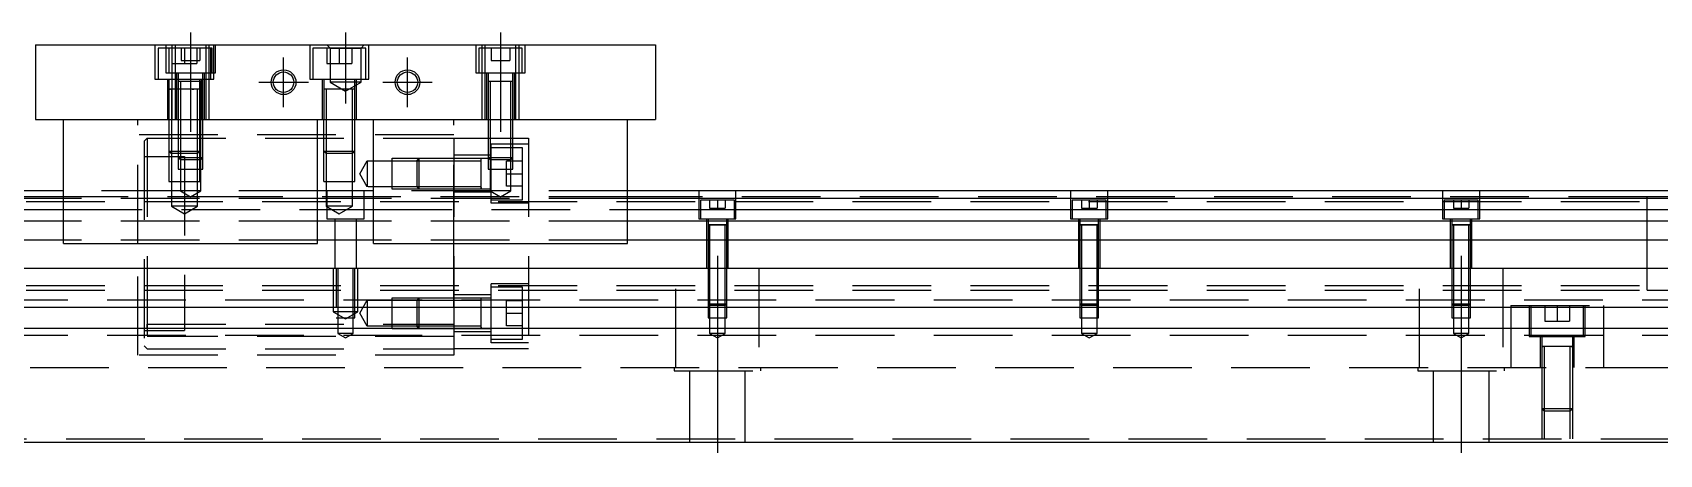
# Model space of a CAD drawing. Extents: x -10 to 725, y -266 to 77.
# Drawn here: x 209.5 to 472, y -218.4 to -150.4 of the extents above; entities that cross this region are included whole.
import ezdxf

# ---------------------------------------------------------------- set-up
doc = ezdxf.new("R2010")
doc.units = 0
doc.linetypes.add('CENTER', pattern=[50.8, 31.75, -6.35, 6.35, -6.35])
doc.linetypes.add('DASHED', pattern=[19.05, 12.7, -6.35])
doc.layers.get('0').update_dxf_attribs({"linetype": 'CONTINUOUS'})
doc.layers.add('CENTER', color=1, linetype='CENTER')

msp = doc.modelspace()

# ---------------------------------------------------------------- linework, layer by layer
at = {"color": 7, "linetype": 'CONTINUOUS'}
for p, q in [((210, -152.45), (310, -152.45)), ((210, -152.45), (210, -164.45)), ((310, -152.45), (310, -164.45)), ((210, -164.45), (310, -164.45)), ((214.5, -184.45), (214.5, -164.45)), ((255.5, -184.45), (255.5, -164.45)), ((264.5, -184.45), (264.5, -164.45)), ((305.5, -184.45), (305.5, -164.45)), ((214.5, -175.95), (0, -175.95)), ((214.5, -177.202272), (0, -177.202272)), ((264.5, -175.95), (255.5, -175.95)), ((264.5, -177.202272), (255.5, -177.202272)), ((520, -175.95), (305.5, -175.95)), ((520, -177.202272), (305.5, -177.202272)), ((470, -184.249932), (470, -176.949994)), ((0, -178.97668), (214.5, -178.97668)), ((214.5, -180.873076), (0, -180.873076)), ((255.5, -178.97668), (264.5, -178.97668)), ((264.5, -180.873076), (255.5, -180.873076)), ((305.5, -178.97668), (520, -178.97668)), ((520, -180.873076), (305.5, -180.873076)), ((214.5, -183.927372), (0, -183.927372)), ((214.5, -184.45), (255.5, -184.45)), ((264.5, -183.927372), (255.5, -183.927372)), ((264.5, -184.45), (305.5, -184.45)), ((520, -183.927372), (305.5, -183.927372)), ((470, -188.45), (470, -184.249932)), ((0, -188.45), (520, -188.45)), ((470, -191.950006), (470, -188.45)), ((520, -194.75), (0, -194.75)), ((520, -198.15), (0, -198.15)), ((0, -216.45), (520, -216.45))]:
    msp.add_line(p, q, dxfattribs=at)
at = {"color": 3, "linetype": 'DASHED'}
for p, q in [((229.25, -152.45), (229.25, -157.95)), ((232.5, -152.95), (229.75, -152.95)), ((229.75, -152.95), (229.75, -157.95)), ((231, -152.45), (231, -156.95)), ((238.5, -152.95), (231.5, -152.95)), ((231.5, -152.95), (231.5, -156.95)), ((232.000006, -152.45), (232.000006, -152.95)), ((232.000006, -152.95), (232.000006, -156.95)), ((232.5, -152.45), (232.5, -164.45)), ((233.5, -152.95), (233.5, -154.95)), ((234, -152.95), (234, -155.45)), ((236, -152.95), (236, -155.45)), ((236.5, -152.95), (236.5, -154.95)), ((237.5, -164.45), (237.5, -152.45)), ((237.999994, -152.95), (237.999994, -152.45)), ((237.999994, -156.95), (237.999994, -152.95)), ((238.25, -157.95), (238.25, -152.95)), ((238.5, -156.95), (238.5, -152.95)), ((238.75, -157.95), (238.75, -152.45)), ((239, -156.95), (239, -152.45)), ((254.25, -152.45), (254.25, -157.95)), ((263.25, -152.95), (254.75, -152.95)), ((254.75, -152.95), (254.75, -157.95)), ((257.5, -152.95), (257, -152.45)), ((257, -152.95), (257, -155.45)), ((257.5, -152.95), (257.5, -158.45)), ((257.5, -152.95), (262.5, -152.95)), ((259, -152.95), (259, -155.45)), ((260, -152.95), (260, -155.45)), ((261, -152.95), (261, -155.45)), ((262.5, -152.95), (263, -152.45)), ((262.5, -158.45), (262.5, -152.95)), ((263.25, -157.95), (263.25, -152.95)), ((263.75, -157.95), (263.75, -152.45)), ((281, -152.45), (281, -156.95)), ((288.5, -152.95), (281.5, -152.95)), ((281.5, -152.95), (281.5, -156.95)), ((282.000006, -152.45), (282.000006, -152.95)), ((282.000006, -152.95), (282.000006, -156.95)), ((282.5, -152.45), (282.5, -164.45)), ((283.5, -152.95), (283.5, -154.95)), ((285, -152.95), (285, -154.95)), ((286.5, -152.95), (286.5, -154.95)), ((287.5, -164.45), (287.5, -152.45)), ((287.999994, -152.95), (287.999994, -152.45)), ((287.999994, -156.95), (287.999994, -152.95)), ((288.5, -156.95), (288.5, -152.95)), ((289, -156.95), (289, -152.45)), ((231, -156.95), (239, -156.95)), ((232, -155.45), (234, -155.45)), ((232.000006, -156.95), (232.000006, -164.45)), ((232.75, -156.95), (232.75, -164.45)), ((233, -156.95), (233, -158.35)), ((233.5, -154.95), (235, -154.95)), ((234, -155.45), (236, -155.45)), ((235, -154.95), (236.5, -154.95)), ((237, -158.35), (237, -156.95)), ((237.25, -164.45), (237.25, -156.95)), ((237.999994, -164.45), (237.999994, -156.95)), ((257, -155.45), (259, -155.45)), ((259, -155.45), (261, -155.45)), ((281, -156.95), (289, -156.95)), ((282.000006, -156.95), (282.000006, -164.45)), ((282.75, -156.95), (282.75, -164.45)), ((283, -156.95), (283, -158.35)), ((283.5, -154.95), (285, -154.95)), ((285, -154.95), (286.5, -154.95)), ((287, -158.35), (287, -156.95)), ((287.25, -164.45), (287.25, -156.95)), ((287.999994, -164.45), (287.999994, -156.95)), ((229.25, -157.95), (238.75, -157.95)), ((231.25, -157.95), (231.25, -164.45)), ((236.500006, -159.55), (231.499994, -159.55)), ((236.500006, -159.55), (231.499994, -159.55)), ((233.000006, -159.55), (231.499994, -159.55)), ((231.5, -157.95), (231.5, -159.55)), ((231.5, -159.545), (231.5, -159.55)), ((231.5, -159.55), (231.757448, -159.55)), ((231.757468, -159.55), (231.5, -159.55)), ((231.5, -159.55), (231.5, -159.555)), ((231.5, -159.55), (231.5, -164.45)), ((232.999766, -159.55), (231.757468, -159.55)), ((231.9, -159.55), (231.9, -164.45)), ((233, -159.55), (231.999766, -159.55)), ((233, -159.55), (232.000006, -159.55)), ((237.000006, -158.35), (232.999994, -158.35)), ((233, -158.345), (233, -158.35)), ((233.216708, -158.35), (233, -158.35)), ((233, -158.35), (233, -158.355)), ((233, -158.35), (233, -164.45)), ((233.35, -159.55), (233, -159.55)), ((233.350064, -159.55), (233, -159.55)), ((236.783332, -158.35), (233.216708, -158.35)), ((233.35, -158.35), (233.35, -164.45)), ((235.500006, -159.55), (233.35, -159.55)), ((235.242552, -159.55), (233.350064, -159.55)), ((235.5, -159.55), (235.242552, -159.55)), ((235.242602, -159.55), (235.5, -159.55)), ((235.5, -159.55), (235.5, -159.545)), ((235.5, -159.555), (235.5, -159.55)), ((236.1, -164.45), (236.1, -159.55)), ((236.5, -158.35), (236.5, -157.95)), ((236.5, -159.55), (236.5, -158.35)), ((236.5, -164.45), (236.5, -159.55)), ((236.65, -164.45), (236.65, -158.35)), ((236.75, -164.45), (236.75, -157.95)), ((237, -158.35), (236.783332, -158.35)), ((237, -158.35), (237, -158.345)), ((237, -158.355), (237, -158.35)), ((237, -164.45), (237, -158.35)), ((254.25, -157.95), (263.75, -157.95)), ((256.25, -157.95), (256.25, -164.45)), ((261.500006, -159.55), (256.499994, -159.55)), ((261.500006, -159.55), (256.499994, -159.55)), ((256.5, -157.95), (256.5, -159.55)), ((256.5, -159.55), (256.5, -164.45)), ((261.242552, -159.55), (256.757468, -159.55)), ((256.9, -159.55), (256.9, -164.45)), ((262.5, -158.45), (257.5, -158.45)), ((257.5, -158.45), (260, -159.893376)), ((260, -159.893376), (262.5, -158.45)), ((260.5, -159.55), (260.242552, -159.55)), ((260.242602, -159.55), (260.5, -159.55)), ((261.1, -164.45), (261.1, -159.55)), ((261.5, -159.55), (261.5, -157.95)), ((261.5, -164.45), (261.5, -159.55)), ((261.75, -164.45), (261.75, -157.95)), ((287.000006, -158.35), (282.999994, -158.35)), ((287.000006, -158.35), (282.999994, -158.35)), ((287.000006, -158.35), (282.999994, -158.35)), ((283, -158.345), (283, -158.35)), ((283.216708, -158.35), (283, -158.35)), ((283, -158.35), (283, -158.355)), ((283, -158.35), (283, -164.45)), ((286.783332, -158.35), (283.216708, -158.35)), ((283.35, -158.35), (283.35, -164.45)), ((286.65, -164.45), (286.65, -158.35)), ((287, -158.35), (286.783332, -158.35)), ((287, -158.35), (287, -158.345)), ((287, -158.355), (287, -158.35)), ((287, -164.45), (287, -158.35)), ((226.5, -184.45), (226.5, -164.45)), ((231.5, -164.45), (231.5, -169.55)), ((231.500006, -164.45), (231.500006, -169.550006)), ((231.9, -164.45), (231.9, -169.95)), ((233, -164.45), (233, -170.6)), ((233.000006, -164.45), (233.000002, -170.6)), ((233.35, -164.45), (233.35, -170.95)), ((236.1, -169.95), (236.1, -164.45)), ((236.499994, -169.550006), (236.499994, -164.45)), ((236.5, -169.55), (236.5, -164.45)), ((236.65, -170.95), (236.65, -164.45)), ((236.999998, -170.6), (236.999994, -164.45)), ((237, -170.6), (237, -164.45)), ((256.500012, -169.55), (256.500012, -164.45)), ((256.9, -164.45), (256.9, -169.95)), ((261.1, -169.95), (261.1, -164.45)), ((261.499994, -169.550006), (261.499994, -164.45)), ((261.5, -169.55), (261.5, -164.45)), ((277.5, -184.45), (277.5, -164.45)), ((283, -164.45), (283, -170.6)), ((283.000006, -164.45), (283.000006, -170.600006)), ((283.35, -164.45), (283.35, -170.95)), ((286.65, -170.95), (286.65, -164.45)), ((286.999994, -170.600006), (286.999994, -164.45)), ((287, -170.6), (287, -164.45)), ((277.5, -166.95), (226.5, -166.95)), ((227.5, -167.95), (228, -167.45)), ((227.5, -167.95), (227.5, -200.95)), ((228, -167.45), (277.5, -167.45)), ((228, -167.45), (228, -201.45)), ((277.5, -167.45), (277.5, -201.45)), ((277.5, -167.45), (289.5, -167.45)), ((289.5, -167.45), (289.5, -201.45)), ((227.5, -170.45), (234, -170.45)), ((231.5, -169.55), (236.499994, -169.55)), ((231.5, -169.55), (231.9, -169.95)), ((231.500006, -169.550006), (231.500006, -174.45)), ((236.1, -169.95), (231.9, -169.95)), ((231.9, -169.95), (231.9, -174.45)), ((233, -169.55), (233.35, -169.55)), ((233.35, -169.95), (233, -169.95)), ((233, -170.6), (237, -170.6)), ((233, -170.6), (233.35, -170.95)), ((233.000002, -170.6), (233.000006, -172.45)), ((234, -170.45), (234, -198.45)), ((236.1, -169.95), (236.5, -169.55)), ((236.1, -174.45), (236.1, -169.95)), ((236.499994, -170.95), (236.499994, -169.550006)), ((236.65, -170.95), (237, -170.6)), ((236.999994, -172.45), (236.999998, -170.6)), ((256.5, -169.55), (261.5, -169.55)), ((256.5, -169.55), (256.9, -169.95)), ((256.500006, -174.45), (256.500006, -169.550006)), ((261.1, -169.95), (256.9, -169.95)), ((256.9, -169.95), (256.9, -174.45)), ((261.1, -169.95), (261.5, -169.55)), ((261.1, -174.45), (261.1, -169.95)), ((261.499994, -174.45), (261.499994, -169.550006)), ((283.5, -170.200001), (277.5, -170.200001)), ((283, -170.6), (287, -170.6)), ((283, -170.6), (283.35, -170.95)), ((283.000006, -170.600006), (283.000006, -172.45)), ((283.5, -177.950001), (283.5, -168.450001)), ((289.5, -168.450001), (283.5, -168.450001)), ((283.5, -168.95), (288.5, -168.95)), ((286.65, -170.95), (287, -170.6)), ((286.999994, -172.45), (286.999994, -170.600006)), ((288.5, -168.95), (288.5, -177.45)), ((233.000006, -172.45), (236.999994, -172.45)), ((236.65, -170.95), (233.35, -170.95)), ((233.35, -170.95), (233.35, -172.45)), ((233.35, -172.45), (233.35, -175.95)), ((236.499994, -172.45), (236.499994, -170.95)), ((236.499994, -174.45), (236.499994, -172.45)), ((236.65, -172.45), (236.65, -170.95)), ((236.65, -175.95), (236.65, -172.45)), ((262.287565, -173.2), (263.500001, -171.1)), ((263.500001, -175.3), (262.287565, -173.2)), ((263.500001, -171.1), (263.500001, -175.3)), ((263.500001, -171.1), (269.4, -171.1)), ((267.5, -175.699995), (267.5, -170.700004)), ((267.5, -170.700004), (272.4, -170.700004)), ((269.4, -171.1), (272, -171.1)), ((271.499979, -171.1), (271.899979, -170.7)), ((271.499979, -171.1), (271.499979, -175.3)), ((271.899979, -175.7), (271.899979, -170.7)), ((272, -171.1), (281.9, -171.100001)), ((272.4, -170.700004), (283.5, -170.700004)), ((281.9, -175.7), (281.9, -170.7)), ((283.000006, -172.45), (286.999994, -172.45)), ((286.65, -170.95), (283.35, -170.95)), ((283.35, -170.95), (283.35, -172.45)), ((283.35, -172.45), (283.35, -175.95)), ((286, -175.2), (286, -171.2)), ((288.5, -171.2), (286, -171.2)), ((286, -173.2), (288.5, -173.2)), ((286.65, -172.45), (286.65, -170.95)), ((286.65, -175.95), (286.65, -172.45)), ((231.500006, -174.45), (236.499994, -174.45)), ((231.9, -174.45), (231.9, -178.45)), ((236.1, -178.45), (236.1, -174.45)), ((256.500006, -174.45), (261.499994, -174.45)), ((256.9, -174.45), (256.9, -178.45)), ((261.1, -178.45), (261.1, -174.45)), ((269.4, -175.3), (263.66115, -175.3)), ((272.4, -175.699994), (267.5, -175.699994)), ((272, -175.3), (269.4, -175.3)), ((271.899979, -175.7), (271.499979, -175.3)), ((281.9, -175.3), (272, -175.3)), ((283.5, -175.699994), (272.4, -175.699994)), ((281.9, -175.442602), (281.9, -175.7)), ((288.5, -175.2), (286, -175.2)), ((37, -177.7), (470, -177.7)), ((214.5, -176.95), (40.5, -176.95)), ((233.35, -175.95), (214.5, -175.95)), ((244, -176.95), (214.5, -176.95)), ((255.5, -177.202272), (214.5, -177.202272)), ((236.1, -178.45), (231.9, -178.45)), ((231.9, -178.45), (234, -179.662436)), ((236.65, -175.95), (233.35, -175.95)), ((233.35, -175.95), (235, -176.902628)), ((234, -179.662436), (236.1, -178.45)), ((235, -176.902628), (236.65, -175.95)), ((255.5, -175.95), (236.65, -175.95)), ((288, -176.95), (244, -176.95)), ((261.1, -178.45), (256.9, -178.45)), ((256.9, -178.45), (259, -179.662436)), ((257, -175.95), (257, -180.45)), ((259, -179.662436), (261.1, -178.45)), ((263, -180.45), (263, -175.95)), ((283.35, -175.95), (264.5, -175.95)), ((305.5, -177.202272), (264.5, -177.202272)), ((283.5, -176.200001), (277.5, -176.200001)), ((286.65, -175.95), (283.35, -175.95)), ((283.35, -175.95), (285, -176.902628)), ((288.5, -177.45), (283.5, -177.45)), ((289.5, -177.950001), (283.5, -177.950001)), ((285, -176.902628), (286.65, -175.95)), ((305.5, -175.95), (286.65, -175.95)), ((305.5, -176.95), (288, -176.95)), ((470, -176.95), (305.5, -176.95)), ((317, -175.95), (317, -180.45)), ((322.75, -177.45), (317.25, -177.45)), ((317.25, -177.45), (317.25, -180.45)), ((318.75, -177.45), (318.75, -178.75)), ((320, -177.45), (320, -178.75)), ((321.25, -177.45), (321.25, -178.75)), ((322.75, -180.45), (322.75, -177.45)), ((323, -180.45), (323, -175.95)), ((377, -175.95), (377, -180.45)), ((382.75, -177.45), (377.25, -177.45)), ((377.25, -177.45), (377.25, -180.45)), ((378.75, -177.45), (378.75, -178.75)), ((380, -177.45), (380, -178.75)), ((381.25, -177.45), (381.25, -178.75)), ((382.75, -180.45), (382.75, -177.45)), ((383, -180.45), (383, -175.95)), ((437, -175.95), (437, -180.45)), ((442.75, -177.45), (437.25, -177.45)), ((437.25, -177.45), (437.25, -180.45)), ((438.75, -177.45), (438.75, -178.75)), ((440, -177.45), (440, -178.75)), ((441.25, -177.45), (441.25, -178.75)), ((442.75, -180.45), (442.75, -177.45)), ((443, -180.45), (443, -175.95)), ((470, -176.95), (469.995, -176.95)), ((470, -177.498872), (470, -176.95)), ((470.005, -176.95), (470, -176.95)), ((475, -176.95), (470, -176.95)), ((470, -184.249934), (470, -177.498872)), ((214.5, -178.97668), (255.5, -178.97668)), ((255.5, -180.873076), (214.5, -180.873076)), ((257, -180.45), (263, -180.45)), ((258.25, -180.45), (258.25, -188.45)), ((261.75, -188.45), (261.75, -180.45)), ((264.5, -178.97668), (305.5, -178.97668)), ((305.5, -180.873076), (264.5, -180.873076)), ((317, -180.45), (323, -180.45)), ((318.25, -180.45), (318.25, -188.45)), ((318.5, -180.45), (318.5, -181.45)), ((318.75, -178.75), (320, -178.75)), ((320, -178.75), (321.25, -178.75)), ((321.5, -181.45), (321.5, -180.45)), ((321.75, -188.45), (321.75, -180.45)), ((377, -180.45), (383, -180.45)), ((378.25, -180.45), (378.25, -188.45)), ((378.5, -180.45), (378.5, -181.45)), ((378.75, -178.75), (380, -178.75)), ((380, -178.75), (381.25, -178.75)), ((381.5, -181.45), (381.5, -180.45)), ((381.75, -188.45), (381.75, -180.45)), ((437, -180.45), (443, -180.45)), ((438.25, -180.45), (438.25, -188.45)), ((438.5, -180.45), (438.5, -181.45)), ((438.75, -178.75), (440, -178.75)), ((440, -178.75), (441.25, -178.75)), ((441.5, -181.45), (441.5, -180.45)), ((441.75, -188.45), (441.75, -180.45)), ((321.500006, -181.45), (318.499994, -181.45)), ((319.998804, -181.45), (318.499994, -181.45)), ((318.5, -181.445), (318.5, -181.45)), ((318.5, -181.45), (318.62467, -181.45)), ((318.624678, -181.45), (318.5, -181.45)), ((318.5, -181.45), (318.5, -181.455)), ((318.5, -181.45), (318.5, -188.45)), ((318.62467, -181.45), (321.375392, -181.45)), ((319.998804, -181.45), (318.624678, -181.45)), ((318.75, -181.45), (318.75, -188.45)), ((321.500006, -181.45), (319.998804, -181.45)), ((321.37533, -181.45), (319.998804, -181.45)), ((321.25, -188.45), (321.25, -181.45)), ((321.5, -181.45), (321.37533, -181.45)), ((321.375392, -181.45), (321.5, -181.45)), ((321.5, -181.45), (321.5, -181.445)), ((321.5, -181.455), (321.5, -181.45)), ((321.5, -188.45), (321.5, -181.45)), ((381.500006, -181.45), (378.499994, -181.45)), ((379.998804, -181.45), (378.499994, -181.45)), ((378.5, -181.445), (378.5, -181.45)), ((378.5, -181.45), (378.62467, -181.45)), ((378.624678, -181.45), (378.5, -181.45)), ((378.5, -181.45), (378.5, -181.455)), ((378.5, -181.45), (378.5, -188.45)), ((378.62467, -181.45), (381.375392, -181.45)), ((379.998804, -181.45), (378.624678, -181.45)), ((378.75, -181.45), (378.75, -188.45)), ((381.500006, -181.45), (379.998804, -181.45)), ((381.37533, -181.45), (379.998804, -181.45)), ((381.25, -188.45), (381.25, -181.45)), ((381.5, -181.45), (381.37533, -181.45)), ((381.375392, -181.45), (381.5, -181.45)), ((381.5, -181.45), (381.5, -181.445)), ((381.5, -181.455), (381.5, -181.45)), ((381.5, -188.45), (381.5, -181.45)), ((441.500006, -181.45), (438.499994, -181.45)), ((439.998804, -181.45), (438.499994, -181.45)), ((438.5, -181.445), (438.5, -181.45)), ((438.5, -181.45), (438.62467, -181.45)), ((438.624678, -181.45), (438.5, -181.45)), ((438.5, -181.45), (438.5, -181.455)), ((438.5, -181.45), (438.5, -188.45)), ((438.62467, -181.45), (441.375392, -181.45)), ((439.998804, -181.45), (438.624678, -181.45)), ((438.75, -181.45), (438.75, -188.45)), ((441.500006, -181.45), (439.998804, -181.45)), ((441.37533, -181.45), (439.998804, -181.45)), ((441.25, -188.45), (441.25, -181.45)), ((441.5, -181.45), (441.37533, -181.45)), ((441.375392, -181.45), (441.5, -181.45)), ((441.5, -181.45), (441.5, -181.445)), ((441.5, -181.455), (441.5, -181.45)), ((441.5, -188.45), (441.5, -181.45)), ((255.5, -183.927372), (214.5, -183.927372)), ((226.5, -202.45), (226.5, -184.45)), ((305.5, -183.927372), (264.5, -183.927372)), ((277.5, -188.45), (277.5, -184.45)), ((470, -184.650056), (470, -184.249934)), ((470, -188.45023), (470, -184.650056)), ((258, -188.45), (258, -195.45)), ((258.500006, -188.45), (258.500006, -194.75)), ((258.75, -188.45), (258.75, -196.45)), ((261.25, -196.45), (261.25, -188.45)), ((261.499994, -194.75), (261.499994, -188.45)), ((262, -195.45), (262, -188.45)), ((277.5, -194.75), (277.5, -188.45)), ((313.291796, -204.45), (313.291796, -188.45)), ((318.5, -188.45), (318.5, -194.2)), ((318.500006, -188.45), (318.500002, -194.2)), ((318.75, -188.45), (318.75, -194.45)), ((321.25, -194.45), (321.25, -188.45)), ((321.499998, -194.2), (321.499994, -188.45)), ((321.5, -194.2), (321.5, -188.45)), ((326.708204, -188.45), (326.708204, -204.45)), ((378.5, -188.45), (378.5, -194.2)), ((378.500006, -188.45), (378.500002, -194.2)), ((378.75, -188.45), (378.75, -194.45)), ((381.25, -194.45), (381.25, -188.45)), ((381.499998, -194.2), (381.499994, -188.45)), ((381.5, -194.2), (381.5, -188.45)), ((433.291796, -204.45), (433.291796, -188.45)), ((438.5, -188.45), (438.5, -194.2)), ((438.500006, -188.45), (438.500002, -194.2)), ((438.75, -188.45), (438.75, -194.45)), ((441.25, -194.45), (441.25, -188.45)), ((441.499998, -194.2), (441.499994, -188.45)), ((441.5, -194.2), (441.5, -188.45)), ((446.708204, -188.45), (446.708204, -204.45)), ((470, -191.400962), (470, -188.45023)), ((37, -191.2), (470, -191.2)), ((283.5, -200.450001), (283.5, -190.950001)), ((289.5, -190.950001), (283.5, -190.950001)), ((283.5, -191.45), (288.5, -191.45)), ((288.5, -191.45), (288.5, -199.95)), ((470, -191.949332), (470, -191.400962)), ((520, -193.6), (0, -193.6)), ((37, -191.95), (470, -191.95)), ((262.287565, -195.7), (263.500001, -193.6)), ((263.500001, -193.6), (263.500001, -197.8)), ((263.500001, -193.6), (269.4, -193.6)), ((267.5, -198.199995), (267.5, -193.200004)), ((267.5, -193.200004), (272.4, -193.200004)), ((269.4, -193.6), (272, -193.6)), ((271.499979, -193.6), (271.899979, -193.2)), ((271.499979, -193.6), (271.499979, -197.8)), ((271.899979, -198.2), (271.899979, -193.2)), ((272, -193.6), (281.9, -193.600001)), ((272.4, -193.200004), (283.5, -193.200004)), ((283.5, -192.700001), (277.5, -192.700001)), ((281.9, -198.2), (281.9, -193.2)), ((286, -197.7), (286, -193.7)), ((288.5, -193.7), (286, -193.7)), ((318.5, -194.2), (321.5, -194.2)), ((318.5, -194.2), (318.75, -194.45)), ((318.500002, -194.2), (318.500006, -194.75)), ((321.25, -194.45), (321.5, -194.2)), ((321.499994, -194.75), (321.499998, -194.2)), ((378.5, -194.2), (381.5, -194.2)), ((378.5, -194.2), (378.75, -194.45)), ((378.500002, -194.2), (378.500006, -194.75)), ((381.25, -194.45), (381.5, -194.2)), ((381.499994, -194.75), (381.499998, -194.2)), ((438.5, -194.2), (441.5, -194.2)), ((438.5, -194.2), (438.75, -194.45)), ((438.500002, -194.2), (438.500006, -194.75)), ((441.25, -194.45), (441.5, -194.2)), ((441.499994, -194.75), (441.499998, -194.2)), ((469.995, -191.95), (470, -191.95)), ((470, -191.95), (470, -191.949332)), ((470, -191.95), (470.005, -191.95)), ((470, -191.95), (475, -191.95)), ((262, -195.45), (258, -195.45)), ((258, -195.45), (260, -196.6047)), ((258.500006, -196.45), (261.499994, -196.45)), ((258.75, -196.45), (258.75, -198.95)), ((260, -196.6047), (262, -195.45)), ((261.25, -198.95), (261.25, -196.45)), ((261.499994, -196.45), (261.499994, -194.75)), ((263.500001, -197.8), (262.287565, -195.7)), ((286, -195.7), (288.5, -195.7)), ((288.500006, -194.75), (288.500006, -196.45)), ((318.500006, -194.75), (318.500006, -196.45)), ((318.500006, -196.45), (321.499994, -196.45)), ((321.25, -194.45), (318.75, -194.45)), ((318.75, -194.45), (318.75, -196.45)), ((318.75, -196.45), (318.75, -198.95)), ((321.25, -196.45), (321.25, -194.45)), ((321.25, -198.95), (321.25, -196.45)), ((321.499994, -196.45), (321.499994, -194.75)), ((378.500006, -194.75), (378.500006, -196.45)), ((378.500006, -196.45), (381.499994, -196.45)), ((381.25, -194.45), (378.75, -194.45)), ((378.75, -194.45), (378.75, -196.45)), ((378.75, -196.45), (378.75, -198.95)), ((381.25, -196.45), (381.25, -194.45)), ((381.25, -198.95), (381.25, -196.45)), ((381.499994, -196.45), (381.499994, -194.75)), ((438.500006, -194.75), (438.500006, -196.45)), ((438.500006, -196.45), (441.499994, -196.45)), ((441.25, -194.45), (438.75, -194.45)), ((438.75, -194.45), (438.75, -196.45)), ((438.75, -196.45), (438.75, -198.95)), ((441.25, -196.45), (441.25, -194.45)), ((441.25, -198.95), (441.25, -196.45)), ((441.499994, -196.45), (441.499994, -194.75)), ((448, -194.45), (463, -194.45)), ((448, -194.45), (448, -194.75)), ((448, -194.75), (448, -198.15)), ((451, -194.45), (451, -199.45)), ((451.25, -194.45), (451.25, -194.75)), ((451.25, -194.75), (451.25, -198.15)), ((453.5, -194.45), (453.5, -196.95)), ((455.5, -194.45), (455.5, -196.95)), ((457.5, -194.45), (457.5, -196.95)), ((459.75, -194.75), (459.75, -194.45)), ((459.75, -198.15), (459.75, -194.75)), ((460, -199.45), (460, -194.45)), ((463, -194.45), (463, -194.75)), ((463, -194.75), (463, -198.15)), ((520, -199.3), (0, -199.3)), ((227.5, -198.45), (234, -198.45)), ((228, -197.45), (277.5, -197.45)), ((228, -198.15), (228, -197.45)), ((277.5, -199.458332), (228, -199.458332)), ((261.25, -198.95), (258.75, -198.95)), ((258.75, -198.95), (260, -199.671688)), ((260, -199.671688), (261.25, -198.95)), ((269.4, -197.8), (263.500001, -197.8)), ((272.4, -198.199994), (267.5, -198.199994)), ((272, -197.8), (269.4, -197.8)), ((271.899979, -198.2), (271.499979, -197.8)), ((281.9, -197.8), (272, -197.8)), ((283.5, -198.199994), (272.4, -198.199994)), ((277.5, -198.15), (277.5, -202.45)), ((283.5, -198.700001), (277.5, -198.700001)), ((281.9, -197.942602), (281.9, -198.2)), ((288.5, -197.7), (286, -197.7)), ((321.25, -198.95), (318.75, -198.95)), ((318.75, -198.95), (320, -199.671688)), ((320, -199.671688), (321.25, -198.95)), ((381.25, -198.95), (378.75, -198.95)), ((378.75, -198.95), (380, -199.671688)), ((380, -199.671688), (381.25, -198.95)), ((441.25, -198.95), (438.75, -198.95)), ((438.75, -198.95), (440, -199.671688)), ((440, -199.671688), (441.25, -198.95)), ((448, -198.15), (448, -204.45)), ((451, -199.45), (460, -199.45)), ((451.25, -198.15), (451.25, -199.45)), ((452.75, -199.45), (452.75, -204.45)), ((453, -199.45), (453, -201.05)), ((453.5, -196.95), (455.5, -196.95)), ((455.5, -196.95), (457.5, -196.95)), ((458, -201.05), (458, -199.45)), ((458.25, -204.45), (458.25, -199.45)), ((459.75, -199.45), (459.75, -198.15)), ((463, -198.15), (463, -204.45)), ((228, -201.45), (227.5, -200.95)), ((228, -201.45), (277.5, -201.45)), ((289.5, -201.45), (277.5, -201.45)), ((288.5, -199.95), (283.5, -199.95)), ((289.5, -200.450001), (283.5, -200.450001)), ((458.000006, -201.05), (452.999994, -201.05)), ((458.000006, -201.05), (452.999994, -201.05)), ((458.000006, -201.05), (452.999994, -201.05)), ((453, -201.045), (453, -201.05)), ((453, -201.05), (453.257448, -201.05)), ((453.257468, -201.05), (453, -201.05)), ((453, -201.05), (453, -201.055)), ((453, -201.05), (453, -204.45)), ((457.742552, -201.05), (453.257468, -201.05)), ((453.4, -201.05), (453.4, -204.45)), ((457.6, -204.45), (457.6, -201.05)), ((458, -201.05), (457.742552, -201.05)), ((457.742602, -201.05), (458, -201.05)), ((458, -201.05), (458, -201.045)), ((458, -201.055), (458, -201.05)), ((458, -204.45), (458, -201.05)), ((56.708204, -204.45), (326.708204, -204.45)), ((277.5, -202.45), (226.5, -202.45)), ((313, -204.45), (313, -204.95)), ((326.708204, -204.45), (463.291796, -204.45)), ((327, -204.95), (327, -204.45)), ((433, -204.45), (433, -204.95)), ((447, -204.95), (447, -204.45)), ((453, -204.45), (453, -211.05)), ((453.000006, -204.45), (453.000006, -211.050006)), ((453.4, -204.45), (453.4, -211.45)), ((457.6, -211.45), (457.6, -204.45)), ((457.999994, -211.050006), (457.999994, -204.45)), ((458, -211.05), (458, -204.45)), ((463.291796, -204.45), (476.708204, -204.45)), ((313, -204.95), (327, -204.95)), ((315.5, -204.95), (315.5, -216.45)), ((324.5, -216.45), (324.5, -204.95)), ((433, -204.95), (447, -204.95)), ((435.5, -204.95), (435.5, -216.45)), ((444.5, -216.45), (444.5, -204.95)), ((453, -211.05), (458, -211.05)), ((453, -211.05), (453.4, -211.45)), ((453.000006, -211.050006), (453.000006, -215.95)), ((457.6, -211.45), (453.4, -211.45)), ((453.4, -211.45), (453.4, -215.95)), ((457.6, -211.45), (458, -211.05)), ((457.6, -215.95), (457.6, -211.45)), ((457.999994, -215.95), (457.999994, -211.050006)), ((62.499994, -215.95), (520, -215.95))]:
    msp.add_line(p, q, dxfattribs=at)
at = {"color": 3, "linetype": 'CONTINUOUS'}
for centre in [(250, -158.45), (270, -158.45)]:
    msp.add_circle(centre, 2, dxfattribs=at)
at = {"color": 7, "linetype": 'CONTINUOUS'}
for centre in [(250, -158.45), (270, -158.45)]:
    msp.add_circle(centre, 1.65, dxfattribs=at)
at = {"layer": 'CENTER', "color": 1, "linetype": 'CENTER'}
for p, q in [((235, -150.45), (235, -166.45)), ((260, -150.45), (260, -161.893376)), ((285, -150.45), (285, -166.45)), ((250, -162.45), (250, -154.45)), ((270, -162.45), (270, -154.45)), ((246, -158.45), (254, -158.45)), ((266, -158.45), (274, -158.45)), ((320, -186.45), (320, -218.45)), ((440, -186.45), (440, -218.45))]:
    msp.add_line(p, q, dxfattribs=at)

doc.saveas('drawing.dxf')
